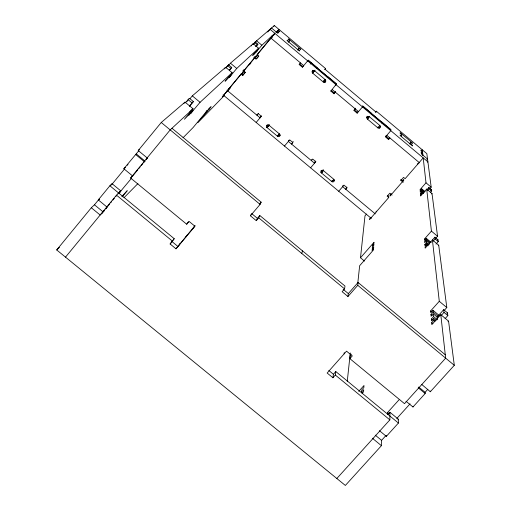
<?xml version="1.0" encoding="UTF-8"?>
<svg xmlns="http://www.w3.org/2000/svg" width="511" height="511" viewBox="0 0 511 511"><rect width="100%" height="100%" fill="white"/><g stroke="black" fill="none" stroke-linecap="round" stroke-linejoin="round"><path stroke-width="0.77" d="M336.838 478.5L389.855 419.87L389.957 412.288L398.408 419.231L398.42 423.044L386.348 436.362L379.449 430.696M387.574 414.159L387.606 412.454L398.957 399.877M386.348 436.362L386.367 435.628M99.613 199.635L99.064 199.188L94.458 204.802L91.309 207.76L56.702 249.949L345.353 485.45L381.423 445.675L381.576 440.354L385.773 435.717M370.98 217.213L369.664 218.721L369.587 219.551L388.724 197.546L388.756 196.39L387.728 195.528M381.902 123.215L381.985 122.078L390.845 129.513L390.806 130.695L385.454 136.916L388.596 139.554L388.628 138.628L389.516 137.6M372.889 438.157L372.864 438.655L381.423 445.675M376.173 211.982L376.23 211.171M362.733 392.997L361.577 392.052L361.737 389.944L363.845 387.587L363.992 385.505L358.748 391.369M444.097 310.567L446.806 307.552L438.719 245.229L432.408 239.959L439.281 301.292L430.645 310.95L430.805 312.719L432.97 310.298L433.136 312.074L430.958 314.508L431.112 316.309L433.302 313.863L433.552 316.584L431.354 319.043L431.514 320.882L433.724 318.417L433.896 320.269L431.674 322.748L431.84 324.626L440.782 314.648L445.656 358.147L404.508 403.658L349.869 358.652L350.233 355.279L351.198 354.193M250.978 214.652L250.409 215.802L256.292 220.669L257.391 218.331L259.792 215.508L344.982 286.039L344.58 288.9L342.134 291.698L347.953 296.514L357.77 285.323L358.07 282.487L445.279 354.768M429.7 188.859L431.182 187.16L426.838 153.639L376.326 111.206L376.217 112.248L325.117 69.324L325.507 68.512L274.375 25.55L256.586 40.791L255.136 42.554M347.256 381.34L350.297 352.973M357.719 283.739L359.648 265.726L373.515 249.879L373.586 248.844L372.104 250.537L372.18 249.509L373.662 247.816L373.733 246.794L372.257 248.48L372.372 246.954L373.835 245.274L373.911 244.264L372.442 245.938L372.519 244.935L373.982 243.262L374.046 242.271L360.498 257.774L364.496 261.095M360.498 257.774L364.995 215.827L366.547 214.045M344.101 353.899L344.261 352.564M371.414 114.407L371.554 113.321L362.682 105.866L362.491 106.914L357.151 113.174L354.002 110.529L355.509 108.172M347.953 296.514L348.33 293.595L358.07 282.487M349.869 358.652L352.303 355.912L346.528 351.153L327.155 373.03L332.91 377.763L335.325 375.042L335.797 371.554L398.42 423.044M332.91 377.763L333.402 374.256L335.797 371.554M369.07 116.227L367.581 117.971L368.182 118.808M362.478 106.92L362.625 106.135L390.826 129.82M342.887 185.557L342.651 186.681L375.272 213.879M357.151 113.174L358.205 111.321M332.112 180.504L331.837 181.597A1.533 1.501 13.4 0 0 334.002 181.411A1.533 1.501 13.4 0 0 333.817 179.291L323.386 170.617A1.533 1.507 16.1 0 0 321.24 170.77A1.533 1.507 16.1 0 0 321.432 172.897M301.758 253.456L302.499 250.863M333.804 179.304L331.837 181.597L321.419 172.91L323.201 170.144M314.974 161.866L314.514 163.22L288.376 141.426L288.983 140.193M311.748 159.592L311.391 160.595L312.7 159.062L315.836 161.674L310.599 167.819M334.283 93.034L331.141 90.39L330.86 91.111L334.022 93.762L335.606 91.469M327.212 77.289L327.602 76.407L336.519 83.893L330.86 91.111M325.13 79.346L323.239 82.009L312.681 73.156A1.552 1.546 41.7 0 1 312.476 70.984A1.552 1.546 41.7 0 1 314.655 70.799L325.213 79.665A1.552 1.539 31.1 0 1 325.405 81.837A1.552 1.539 31.1 0 1 323.227 82.022L325.226 79.652M256.292 220.669L258.713 217.827L259.792 215.508M250.409 215.802L260.093 204.387L261.166 202.171L171.977 128.255M316.654 68.423L317.101 67.593L308.165 60.087L307.654 60.892M314.635 70.531L312.681 73.156L315.012 70.154L313.039 72.511A1.546 1.539 42 0 1 312.924 70.25M269.035 124.971L267.036 127.571L268.984 125.252L279.485 133.984A1.533 1.514 30.4 0 1 279.689 136.13A1.533 1.514 30.4 0 1 277.53 136.303L267.049 127.565A1.539 1.514 34 0 1 266.838 125.419A1.539 1.514 34 0 1 268.99 125.24M302.774 66.59L299.612 63.939L299.203 64.546L302.371 67.209L303.649 65.542M192.583 229.081L194.167 226.686M185.461 237.558L187.096 235.098M178.358 246.002L180.051 243.485M107.08 207.121L98.291 199.903L109.878 185.787L174.225 238.694L170.125 243.99L175.995 248.812L195.113 225.562M226.961 90.211L260.054 117.811L260.821 116.706M260.067 117.798L261.504 115.94M147.398 157.669L147.155 157.905L138.238 150.547L161.252 122.487L185.027 102.111L193.056 108.786L170.195 129.896L130.599 178.02L186.7 224.233L188.329 221.876M170.125 243.99L174.225 238.694M257.499 114.355L256.912 115.167L258.362 113.321M299.044 48.289L298.226 49.356L299.791 50.666L299.516 51.03L286.978 40.497L287.284 40.165L288.849 41.48L289.743 40.478L288.198 39.175L288.498 38.849L300.858 49.235L300.596 49.586L299.044 48.289L297.6 50.027M137.715 169.895L132.675 176.014L123.854 168.745L138.877 150.656M110.798 185.321L111.085 184.969M111.226 184.79L112.094 183.736L120.826 190.922L118.808 193.375M127.271 165.238L127.999 164.35M112.113 184.139L124.761 168.726M183.947 103.426L185.027 102.111M185.34 102.807L189.46 98.316L193.388 101.58L189.485 106.333M186.815 101.536L187.876 100.245M188.929 98.962L189.46 98.316M190.226 98.412L192.315 95.87L225.664 67.292L232.135 72.696L225.095 81.23L230.985 75.245L229.267 77.327L229.893 76.746L236.74 68.448L258.623 48.232L253.207 43.691L230.448 63.192L228.736 65.267M189.504 105.841L193.388 101.58M65.51 257.135L116.502 195.157L120.826 190.922M101.976 213.323L104.506 210.251M105.522 209.018L107.035 207.172M107.808 206.24L109.571 204.1M110.58 202.867L111.596 201.634M112.874 200.082L114.323 198.319M115.646 196.716L116.655 195.483M117.958 193.905L118.68 193.024M138.532 168.898L140.231 166.829M141.24 165.609L142.933 163.552M143.763 162.543L144.766 161.316M146.28 159.483L147.289 158.257M103.79 211.286L104.365 210.589M105.809 208.833L106.096 208.488M106.384 208.137L106.965 207.434M146.229 159.719L146.523 159.362M147.111 158.646L147.404 158.289M118.788 193.465L131.736 178M224.342 68.896L225.664 67.292M225.868 67.739L228.564 64.801L231.751 67.465L229.388 70.326M225.971 67.957L228.564 64.801M193.056 108.786L184.42 119.274L190.967 112.561L189.849 111.628M121.867 196.435L127.239 190.692L122.167 196.85M190.967 112.561L188.853 115.128L192.858 110.791L191.663 109.801M192.858 110.791L190.763 113.34L200.063 102.315L232.135 72.696M229.388 70.026L231.751 67.465M251.348 45.939L251.719 45.492M252.46 44.591L253.207 43.691M253.105 44.297L255.251 41.934L257.927 44.176L255.973 46.539M253.424 44.157L255.251 41.934M267.726 32.059L270.032 29.274L427.899 161.84L427.56 162.223M255.794 46.546L257.927 44.176M269.885 29.97L270.536 29.184M270.862 28.788L271.513 28.003L277.812 33.292L278.144 32.979L276.572 31.656M273.391 26.738L274.375 25.55M258.623 48.232L252.69 55.418L253.149 54.99M253.756 57.264L256.068 59.199L258.681 56.044L257.09 54.709L274.809 33.285L261.881 45.23L255.634 52.665M245.421 72.204L243.262 74.81L241.684 73.495L241.026 74.14L222.279 96.809L222.77 96.317M241.684 73.495L227.427 90.581M271.386 37.571L257.09 54.709M228.934 89.074L230.678 87.055L230.212 87.522M272.657 36.294L270.683 38.587L271.034 38.261M273.308 35.508L274.611 33.937M275.908 32.365L278.993 29.427M227.887 90.613L230.269 87.732L229.848 88.16M273.168 35.776L274.631 34.013M227.408 91.29L228.832 89.572M227.9 90.888L228.845 89.744M249.374 64.865L250.831 63.102M255.193 57.826L258.004 54.524M241.939 74.038L244.386 71.131M224.323 95.519L197.853 122.704L211.094 106.684L208.501 109.578L209.088 108.99M241.026 74.14L242.61 75.468L245.21 72.326L242.904 70.397M258.834 55.993L256.663 58.618L254.363 56.689M288.3 42.215L289.743 40.478M274.362 34.48L274.643 34.148M299.203 64.546L300.487 62.891M256.171 122.461L261.364 116.246L258.208 113.614M302.371 67.209L307.667 60.879M310.215 64.118L311.199 62.936M266.793 127.571L269.214 124.684M186.7 224.233L189.076 221.404L194.959 226.252L175.995 248.812M324.549 69.649L325.507 68.512M277.703 135.69L279.159 133.959M325.028 79.569L323.546 81.332A1.546 1.533 31.3 0 0 325.794 81.051M279.472 133.997L277.524 136.316L278.022 135.415A1.527 1.507 30.4 0 0 280.258 135.121M335.433 85.311L336.43 84.123L308.031 60.298M284.474 146.05L289.692 139.867L292.835 142.492L291.532 144.032L293.269 141.56M334.022 93.762L335.35 92.197M259.645 203.959L261.166 202.171M354.002 110.529L355.33 108.964M314.872 162.191L315.741 161.176M230.429 87.617L230.729 87.272M320.863 172.648L323.303 169.793M369.031 116.502L367.537 118.252A1.539 1.527 0.8 0 1 367.262 116.221M321.419 172.91L323.386 170.617M367.415 119.089L369.415 116.751L379.903 125.553L377.897 127.884L367.403 119.095A1.546 1.533 0.9 0 1 367.224 116.936A1.546 1.533 0.9 0 1 369.402 116.757M375.361 112.337L376.326 111.206M338.716 191.255L343.973 185.142L347.097 187.748L345.781 189.268L346.867 187.135M388.596 139.554L389.931 138.002M409.375 143.898L410.844 142.199L412.371 143.482L412.326 142.869L400.132 132.624L400.139 133.205L401.672 134.495L401.71 136.271L400.17 134.974L400.177 135.575L412.543 145.961L412.498 145.335L410.959 144.038L410.844 142.199M403.166 182.35L400.899 180.447L403.562 177.381L405.127 178.69L423.204 157.899L426.002 182.817L431.182 187.16M422.565 155.529L422.897 155.146L422.303 149.832M391.394 193.733L390.072 195.253L390.053 196.026L403.792 180.223L403.773 179.495L402.444 181.028L402.425 180.3M417.864 163.29L417.838 164.069M426.87 159.802L427.535 159.042L421.351 153.849L421.281 153.198L422.827 154.494M426.002 182.817L420.068 189.607L420.138 190.443L421.626 188.744L425.088 191.644M421.626 188.744L421.703 189.581L420.214 191.286L420.285 192.136L421.786 190.424L423.875 192.181M421.786 190.424L421.901 191.702L420.4 193.42L420.476 194.282L421.984 192.558L423.153 193.541M435.794 238.254L437.557 236.261L432.012 193.528L426.704 189.083L420.623 196.026L420.547 195.151L422.06 193.42L421.984 192.558M426.896 189.76L428.895 187.48L431.508 189.67L431.674 190.942L430.543 192.238M427.541 190.462L429.048 188.744L428.895 187.48M430.76 190.526L431.508 189.67M431.629 193.963L432.012 193.528M431.284 242.489L426.251 238.286L424.488 240.285L424.386 239.103L431.418 231.132L426.704 189.083M426.251 238.286L426.359 239.461L424.59 241.467L424.692 242.661L426.468 240.649L429.572 243.236M428.454 245.082L426.749 243.658L424.954 245.689L424.852 244.469L426.634 242.444L426.468 240.649M426.749 243.658L426.864 244.878L425.063 246.915L425.171 248.148L434.912 237.193L438.01 239.787L438.246 241.582L436.004 244.111M433.175 241.186L435.123 238.976L434.912 237.193M437.569 240.291L438.01 239.787M438.266 245.74L438.719 245.229M361.577 392.052L363.698 389.682L363.551 391.803L362.088 393.432M437.32 319.088L437.109 317.031L443.682 309.698L447.495 312.866L447.847 315.581L445.087 318.653M440.955 315.792L444.008 312.387L443.682 309.698M446.946 313.479L447.495 312.866M448.006 321.745L448.569 321.119L440.782 314.648M387.862 414.613L389.957 412.288M396.753 418.541L410.071 403.831M397.807 419.895L398.408 419.231M406.047 401.276L412.977 406.98L425.171 393.521L425.101 392.314L427.841 389.286M421.696 384.413L430.326 391.745L454.298 365.308L448.569 321.119M123.981 197.738L137.925 183.577M183.072 137.715L193.113 127.52L207.262 110.523L206.655 111.123M224.054 94.765L228.36 89.91L228.123 90.147M209.932 107.847L205.812 112.273M228.73 89.01L229.203 88.537M242.61 75.468L243.262 74.81M102.456 212.742L100.162 215.022L91.309 207.76M244.054 70.575L255.283 57.098L254.88 57.481M242.757 72.14L242.323 72.568L256.183 55.91L255.787 56.293M130.599 178.02L132.803 175.893M256.726 56.063L257.308 55.507M56.702 249.949L59.429 247.311M144.849 161.335L144.441 161.732L135.562 154.475M269.553 39.647L269.91 39.309M98.291 199.903L99.064 199.188M254.625 53.201L255.078 52.774L253.609 54.562L257.09 50.902L256.65 51.317M270.856 38.07L271.986 37.016M109.878 185.787L112.094 183.736M123.854 168.745L125.444 167.301M138.238 150.547L138.749 150.093M138.877 149.979L139.254 149.64M94.458 204.802L103.216 211.988M375.227 435.142L381.576 440.354M119.402 191.88L119.944 192.328M387.606 412.454L389.184 413.75M116.502 195.157L172.488 241.179M335.325 375.042L389.855 419.87M171.881 241.486L177.7 246.276M328.829 370.501L333.402 374.256M136.245 153.868L145.054 161.144M418.707 387.044L425.101 392.314M418.234 387.798L425.171 393.521M161.252 122.487L260.093 204.387M357.77 285.323L454.298 365.308M258.713 217.827L344.58 288.9M251.553 213.496L257.391 218.331M343.13 289.296L348.33 293.595M192.315 95.87L200.063 102.315M439.281 301.292L446.806 307.552M188.003 99.562L191.964 102.852M444.008 312.387L447.847 315.581M432.97 310.298L439.358 315.606M190.718 110.676L191.919 111.673M433.136 312.074L438.381 316.437M430.645 310.95L431.801 311.914M433.302 313.863L437.109 317.031M433.552 316.584L437.39 319.771M430.958 314.508L432.121 315.472M433.724 318.417L436.094 320.384M433.896 320.269L435.091 321.253M431.354 319.043L432.536 320.02M431.674 322.748L432.868 323.731M426.634 242.444L429.234 244.616M426.864 244.878L428.007 245.829M424.852 244.469L425.982 245.414M322.396 172.386L321.745 171.843A1.527 1.501 16.1 0 1 321.234 170.361M223.09 94.893L371.318 218.421M421.901 191.702L423.478 193.024M401.448 179.834L403.141 181.252M243.549 69.764L244.699 70.722M392.084 195.087L389.823 193.196L387.166 196.25L388.724 197.546M230.448 63.192L236.74 68.448M431.418 231.132L437.557 236.261M227.612 65.625L230.812 68.295M435.123 238.976L438.246 241.582M426.359 239.461L430.288 242.744M424.386 239.103L425.497 240.036M278.233 30.13L279.779 31.427L279.453 31.733L277.901 30.43M422.469 151.294L420.943 150.017L421.013 150.643L422.54 151.927M277.211 31.069L278.776 32.378L278.444 32.691L276.879 31.375M422.686 153.255L421.153 151.971L421.224 152.61L422.757 153.9M316.992 67.797L327.506 76.624M371.523 113.589L381.966 122.359M271.622 36.089L272.765 37.047M312.106 71.412L313.154 72.294M323.648 81.102L325.226 82.424M366.534 117.096L367.581 117.971M378.523 127.162L379.564 128.031M270.332 37.616L303.7 65.619M332.195 89.534L358.492 111.602M386.801 135.351L419.614 162.894M354.18 109.724L357.323 112.363M385.505 136.009L388.628 138.628M256.586 40.791L261.881 45.23M254.574 42.515L257.263 44.764M429.048 188.744L431.674 190.942M421.703 189.581L424.603 192.008M430.275 391.062L430.326 391.745M412.958 406.513L412.977 406.98M400.88 179.361L400.899 180.447M334.424 180.102A1.527 1.501 13.4 0 1 332.348 180.651M267.592 126.696A1.533 1.507 34.1 0 1 267.164 124.914M380.42 126.351A1.539 1.527 -1.8 0 1 377.968 127.022L377.897 127.884A1.546 1.533 -1.7 0 0 380.069 127.718A1.546 1.533 -1.7 0 0 379.89 125.559"/></g></svg>
